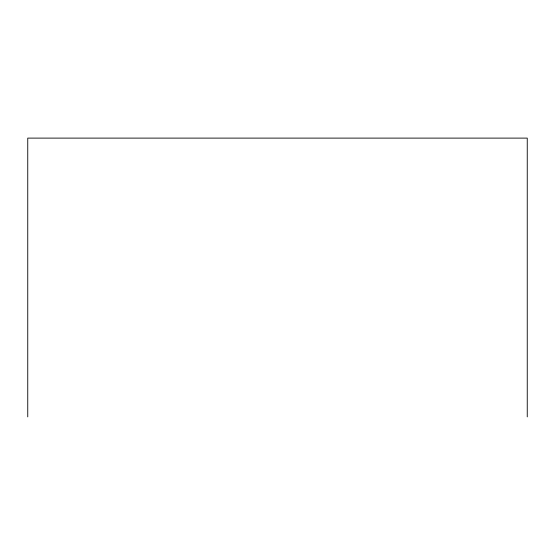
<?xml version="1.0" encoding="UTF-8"?>
<svg xmlns="http://www.w3.org/2000/svg" width="555" height="555" viewBox="0 0 555 555"><rect width="100%" height="100%" fill="white"/><g stroke="black" fill="none" stroke-linecap="round" stroke-linejoin="round"><path stroke-width="0.83" d="M527.25 416.888L527.25 138.112L27.75 138.112L27.75 416.888"/></g></svg>
